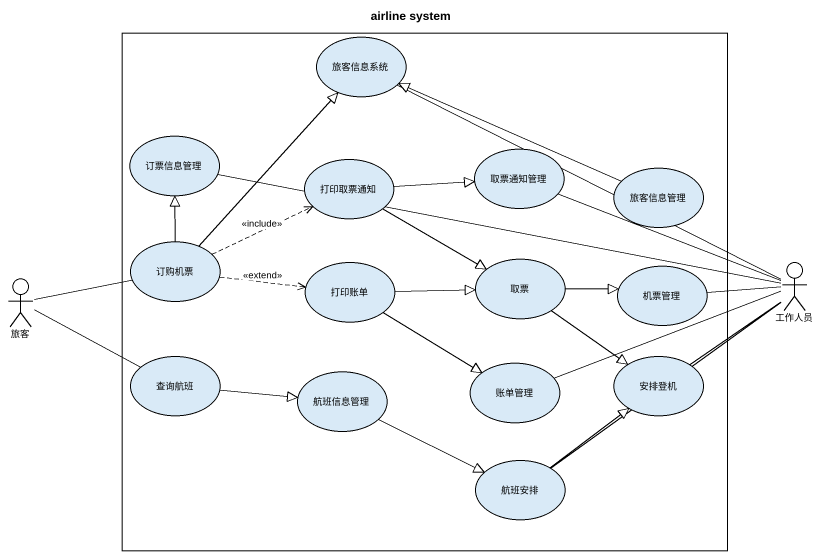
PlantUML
@startuml
title airline system
rectangle " " as rectangle1 {
  usecase 旅客信息系统
  usecase 订票信息管理
  usecase 打印取票通知
  usecase 取票通知管理
  usecase 旅客信息管理
  usecase 订购机票
  usecase 打印账单
  usecase 取票
  usecase 机票管理
  usecase 查询航班
  usecase 航班信息管理
  usecase 账单管理
  usecase 安排登机
  usecase 航班安排
}
actor 工作人员
actor 旅客
旅客信息系统 -right- 工作人员
订票信息管理 -right- 工作人员
打印取票通知 -right-|> 取票通知管理
打印取票通知 -right-|> 取票
取票通知管理 -right- 工作人员
旅客信息管理 -left-|> 旅客信息系统
订购机票 -up-|> 旅客信息系统
订购机票 -up-|> 订票信息管理
订购机票 .right.> 打印取票通知 : <<include>>
订购机票 .right.> 打印账单 : <<extend>>
打印账单 -right-|> 取票
打印账单 --|> 账单管理
取票 -right-|> 机票管理
取票 --|> 安排登机
旅客 -right- 订购机票
旅客 -right- 查询航班
机票管理 -right- 工作人员
查询航班 -right-|> 航班信息管理
航班信息管理 -right-|> 航班安排
账单管理 -right- 工作人员
安排登机 -up- 工作人员
航班安排 -up- 工作人员
航班安排 -up-|> 安排登机
@enduml
